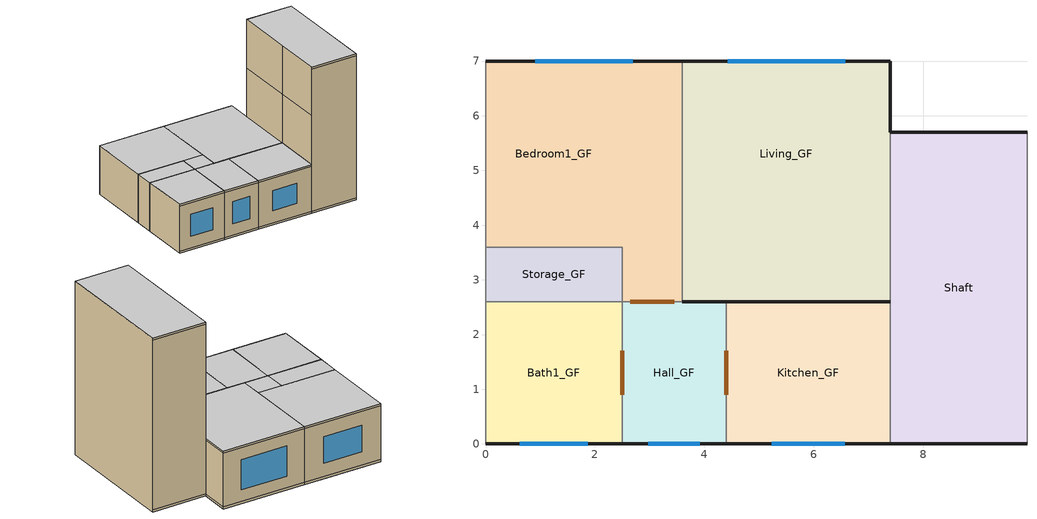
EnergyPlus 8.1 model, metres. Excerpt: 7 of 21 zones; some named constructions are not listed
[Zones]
Shaft
 floor to Cellar (Suspended_Wooden_Floor): 7.4,5.7 9.9,5.7 9.9,0 7.4,0 z0
 wall outside (CAVITY_RandomU): 9.9,5.7 7.4,5.7 / 7.4,0 9.9,0 z0.1:7.7; 9.9,5.7 7.4,5.7 / 7.4,0 9.9,0 z7.7:7.8; 9.9,5.7 7.4,5.7 / 7.4,0 9.9,0 z0:0.1
 wall adiabatic (CAVITY_RandomU): 9.9,0 9.9,5.7 z0:7.8
 wall to Kitchen_GF (Single_Brick_Internal_Wall): 7.4,2.6 7.4,0 z0:2.6
 wall to Living_MF (Single_Brick_Internal_Wall): 7.4,5.7 7.4,2.6 z2.6:5.2
 wall to Kitchen_MF (Single_Brick_Internal_Wall): 7.4,2.6 7.4,0 z2.6:5.2
 wall to Living_GF (Single_Brick_Internal_Wall): 7.4,5.7 7.4,2.6 z0:2.6
 wall to Living_TF (Single_Brick_Internal_Wall): 7.4,5.7 7.4,2.6 z5.2:7.8
 wall to Kitchen_TF (Single_Brick_Internal_Wall): 7.4,2.6 7.4,0 z5.2:7.8
 ceiling to Attic (LoftCeiling_RandomU): 7.4,5.7 7.4,0 9.9,0 9.9,5.7 z7.8
Bath1_GF
 floor to Cellar (Suspended_Wooden_Floor): 0,2.6 2.5,2.6 2.5,0 0,0 z0
 wall outside (CAVITY_RandomU): 0,0 2.5,0 z0.1:2.5; 0,0 2.5,0 z2.5:2.6; 0,0 2.5,0 z0:0.1
 wall to Storage_GF (Single_Brick_Internal_Wall): 2.5,2.6 0,2.6 z0:2.6
 wall to Hall_GF (Single_Brick_Internal_Wall): 2.5,0 2.5,2.6 z0:2.6
 wall adiabatic (CAVITY_RandomU): 0,2.6 0,0 z0:2.6
 window (Window_RandomU): 0.63,0 1.87,0 z0.7:1.9
 door inside (Wooden_Door): 2.5,0.9 2.5,1.7 z0:2
 ceiling to Bath1_MF (Suspended_Wooden_Ceiling): 0,2.6 0,0 2.5,0 2.5,2.6 z2.6
Hall_GF
 floor to Cellar (Suspended_Wooden_Floor): 2.5,2.6 4.4,2.6 4.4,0 2.5,0 z0
 wall outside (CAVITY_RandomU): 2.5,0 4.4,0 / 4.4,2.6 3.6,2.6 z0.1:2.5; 4.4,2.6 3.6,2.6 / 2.5,0 4.4,0 z2.5:2.6; 4.4,2.6 3.6,2.6 / 2.5,0 4.4,0 z0:0.1
 wall to Bedroom1_GF (Single_Brick_Internal_Wall): 3.6,2.6 2.5,2.6 z0:2.6
 wall to Kitchen_GF (Single_Brick_Internal_Wall): 4.4,0 4.4,2.6 z0:2.6
 window (Window_RandomU): 2.98,0 3.92,0 z0.7:1.9
 door inside (Wooden_Door): 3.45,2.6 2.65,2.6 / 4.4,0.9 4.4,1.7 z0:2
 ceiling to Hall_MF (Suspended_Wooden_Ceiling): 2.5,2.6 2.5,0 4.4,0 4.4,2.6 z2.6
Living_GF
 floor to Cellar (Suspended_Wooden_Floor): 3.6,3.6 7.4,3.6 7.4,2.6 3.6,2.6 z0; 3.6,7 7.4,7 7.4,3.6 3.6,3.6 z0
 wall outside (CAVITY_RandomU): 3.6,2.6 7.4,2.6 / 7.4,5.7 7.4,7 3.6,7 z0.1:2.5; 7.4,5.7 7.4,7 3.6,7 / 3.6,2.6 7.4,2.6 z2.5:2.6; 7.4,5.7 7.4,7 3.6,7 / 3.6,2.6 7.4,2.6 z0:0.1
 wall to Bedroom1_GF (Single_Brick_Internal_Wall): 3.6,7 3.6,3.6 3.6,2.6 z0:2.6
 window (Window_RandomU): 6.57,7 4.43,7 z0.62:1.98
 ceiling to Living_MF (Suspended_Wooden_Ceiling): 3.6,7 3.6,2.6 7.4,2.6 7.4,7 z2.6
Bedroom1_GF
 floor to Cellar (Suspended_Wooden_Floor): 2.5,7 3.6,7 3.6,3.6 2.5,3.6 z0; 0,7 2.5,7 2.5,3.6 0,3.6 z0; 2.5,3.6 3.6,3.6 3.6,2.6 2.5,2.6 z0
 wall outside (CAVITY_RandomU): 3.6,7 0,7 z0.1:2.5; 3.6,7 0,7 z2.5:2.6; 3.6,7 0,7 z0:0.1
 wall adiabatic (CAVITY_RandomU): 0,7 0,3.6 z0:2.6
 wall to Storage_GF (Single_Brick_Internal_Wall): 0,3.6 2.5,3.6 2.5,2.6 z0:2.6
 window (Window_RandomU): 2.69,7 0.91,7 z0.7:1.9
 ceiling to Bedroom1_MF (Suspended_Wooden_Ceiling): 0,7 0,3.6 3.6,3.6 3.6,7 z2.6; 2.5,3.6 2.5,2.6 3.6,2.6 3.6,3.6 z2.6
Storage_GF
 floor to Cellar (Suspended_Wooden_Floor): 0,3.6 2.5,3.6 2.5,2.6 0,2.6 z0
 wall adiabatic (CAVITY_RandomU): 0,3.6 0,2.6 z0:2.6
 ceiling to Storage_MF (Suspended_Wooden_Ceiling): 0,3.6 0,2.6 2.5,2.6 2.5,3.6 z2.6
Kitchen_GF
 floor to Cellar (Suspended_Wooden_Floor): 4.4,2.6 7.4,2.6 7.4,0 4.4,0 z0
 wall outside (CAVITY_RandomU): 7.4,2.6 4.4,2.6 / 4.4,0 7.4,0 z0.1:2.5; 7.4,2.6 4.4,2.6 / 4.4,0 7.4,0 z2.5:2.6; 7.4,2.6 4.4,2.6 / 4.4,0 7.4,0 z0:0.1
 window (Window_RandomU): 5.23,0 6.57,0 z0.76:1.84
 ceiling to Kitchen_MF (Suspended_Wooden_Ceiling): 4.4,2.6 4.4,0 7.4,0 7.4,2.6 z2.6
[SurfaceProperties:VaporCoefficients]
Shaft_L1; Shaft_L2; Shaft_L3; Shaft_L1_pu; Shaft_L1_pd; Shaft_L3_pu; Shaft_L3_pd; Bath1_GF_L3; Bath1_GF_L4; Bath1_GF_L3_pu; Bath1_GF_L3_pd; Hall_GF_L3; Hall_GF_L1_qc100; Hall_GF_L1_qc100_pu; Hall_GF_L1_qc100_pd; Hall_GF_L3_pu; Hall_GF_L3_pd; Living_GF_L1; Living_GF_L3; Living_GF_L2_qc010; Living_GF_L1_pu; Living_GF_L1_pd; Living_GF_L2_qc010_pu; Living_GF_L2_qc010_pd; Living_GF_L3_pu; Living_GF_L3_pd; Bedroom1_GF_L1; Bedroom1_GF_L4; Bedroom1_GF_L1_pu; Bedroom1_GF_L1_pd; Storage_GF_L4; Kitchen_GF_L1; Kitchen_GF_L3; Kitchen_GF_L1_pu; Kitchen_GF_L1_pd; Kitchen_GF_L3_pu; Kitchen_GF_L3_pd: Yes, 6.25e-08, Yes, 2e-08
Shaft_L4; Shaft_L4_q2; Shaft_L4_qc001; Shaft_L4_qc010; Shaft_L4_q2_qc001; Shaft_L4_qc001_qc001; Bath1_GF_L1; Bath1_GF_L2; Hall_GF_L1; Hall_GF_L2; Hall_GF_L4; Living_GF_L2; Living_GF_L4; Living_GF_L4_qa001; Bedroom1_GF_L2; Bedroom1_GF_L3_qa001; Bedroom1_GF+_L2; Bedroom1_GF+_L3; Bedroom1_GF+_L4; Storage_GF_L1; Storage_GF_L2; Storage_GF_L3; Kitchen_GF_L2; Kitchen_GF_L4: Yes, 2e-08, Yes, 2e-08
[Schedule:Compact]
Window_temperatureX_Hall_GF_Window_Temperature_; Window_temperatureX_Living_GF_Window_Temperature_; Window_temperatureX_Bedroom1_GF_Window_Temperature_; Window_temperatureX_Kitchen_GF_Window_Temperature_; Window_temperatureX_Bath1_GF_Window_Temperature_: Thermal, Through: 12/31, For: AllDays, Until: 24:00, 22
Window_opening_pensioner_Hall_GF_Window_; Window_opening_pensioner_Living_GF_Window_; Window_opening_pensioner_Kitchen_GF_Window_; Window_opening_pensioner_Bath1_GF_Window_: Control, Through: 04/30, For: AllDays, Until: 24:00, 0, Through: 09/30, For: AllDays, Until: 08:00, 0, Until: 22:00, 1, Until: 24:00, 0, Through: 12/31, For: AllDays, Until: 24:00, 0
Window_opening_pensioner_Bedroom1_GF_Window_: Control, Through: 04/30, For: AllDays, Until: 24:00, 0, Through: 09/30, For: AllDays, Until: 08:00, 1, Until: 22:00, 0, Until: 24:00, 1, Through: 12/31, For: AllDays, Until: 24:00, 0
Doors_AWESOME_Bedroom1_GF_Door_Hall_GF; Doors_AWESOME_Bath1_GF_Door_Hall_GF: Control, Through: 12/31, For: AllDays, Until: 24:00, 0
Doors_AWESOME_Kitchen_GF_Door_Hall_GF: Control, Through: 12/31, For: Weekdays, Until: 07:45, 0, Until: 08:00, 1, Until: 19:00, 0, Until: 19:30, 1, Until: 24:00, 0, For: Weekends, Until: 07:45, 0, Until: 08:00, 1, Until: 12:00, 0, Until: 12:30, 1, Until: 19:00, 0, Until: 19:30, 1, Until: 24:00, 0
[AirflowNetwork:MultiZone:Zone]
Shaft; Bath1_GF; Hall_GF; Living_GF; Bedroom1_GF; Storage_GF; Kitchen_GF: Constant, , 1, 0, 100, 0, 300000
[AirflowNetwork:MultiZone:Surface]
Shaft_L1_pu: Shaft_L1_pu_Crack, Shaft_L1_pu_extN, 1, Constant, , 1, 0, 100, 0, 300000
Shaft_L1_pd: Shaft_L1_pd_Crack, Shaft_L1_pd_extN, 1, Constant, , 1, 0, 100, 0, 300000
Shaft_L3_pu: Shaft_L3_pu_Crack, Shaft_L3_pu_extN, 1, Constant, , 1, 0, 100, 0, 300000
Shaft_L3_pd: Shaft_L3_pd_Crack, Shaft_L3_pd_extN, 1, Constant, , 1, 0, 100, 0, 300000
Bath1_GF_Floor: Bath1_GF_Floor_Crack, , 1, Constant, , 1, 0, 100, 0, 300000
Bath1_GF_L1: Bath1_GF_L1_Crack, , 1, Constant, , 1, 0, 100, 0, 300000
Bath1_GF_L2: Bath1_GF_L2_Crack, , 1, Constant, , 1, 0, 100, 0, 300000
Bath1_GF_door_Hall_GF: Bath1_GF_door_Hall_GF_Opening, , 1, Constant, , 1, 0, 100, 0, 300000, Doors_AWESOME_Bath1_GF_Door_Hall_GF
Bath1_GF_L3_window: Bath1_GF_L3_window_Opening, Bath1_GF_L3_window_extN, 1, Temperature, Window_temperatureX_Bath1_GF_Window_Temperature_, 1, 0, 100, 0, 300000, Window_opening_pensioner_Bath1_GF_Window_
Bath1_GF_Ceiling: Bath1_GF_Ceiling_Crack, , 1, Constant, , 1, 0, 100, 0, 300000
Bath1_GF_L3_pu: Bath1_GF_L3_pu_ExhaustFan, Bath1_GF_L3_pu_extN, 1, Constant, , 1, 0, 100, 0, 300000
Bath1_GF_L3_pd: Bath1_GF_L3_pd_Crack, Bath1_GF_L3_pd_extN, 1, Constant, , 1, 0, 100, 0, 300000
Hall_GF_L2: Hall_GF_L2_Crack, , 1, Constant, , 1, 0, 100, 0, 300000
Hall_GF_L3_window: Hall_GF_L3_window_Opening, Hall_GF_L3_window_extN, 1, Temperature, Window_temperatureX_Hall_GF_Window_Temperature_, 1, 0, 100, 0, 300000, Window_opening_pensioner_Hall_GF_Window_
Hall_GF_Ceiling: Hall_GF_Ceiling_Crack, , 1, Constant, , 1, 0, 100, 0, 300000
Hall_GF_L1_qc100_pu: Hall_GF_L1_qc100_pu_Crack, Hall_GF_L1_qc100_pu_extN, 1, Constant, , 1, 0, 100, 0, 300000
Hall_GF_L1_qc100_pd: Hall_GF_L1_qc100_pd_Crack, Hall_GF_L1_qc100_pd_extN, 1, Constant, , 1, 0, 100, 0, 300000
Hall_GF_L3_pu: Hall_GF_L3_pu_Crack, Hall_GF_L3_pu_extN, 1, Constant, , 1, 0, 100, 0, 300000
Hall_GF_L3_pd: Hall_GF_L3_pd_Crack, Hall_GF_L3_pd_extN, 1, Constant, , 1, 0, 100, 0, 300000
Living_GF_L1_window: Living_GF_L1_window_Opening, Living_GF_L1_window_extN, 1, Temperature, Window_temperatureX_Living_GF_Window_Temperature_, 1, 0, 100, 0, 300000, Window_opening_pensioner_Living_GF_Window_
Living_GF_L2: Living_GF_L2_Crack, , 1, Constant, , 1, 0, 100, 0, 300000
Living_GF_Ceiling: Living_GF_Ceiling_Crack, , 1, Constant, , 1, 0, 100, 0, 300000
Living_GF_L1_pu: Living_GF_L1_pu_Crack, Living_GF_L1_pu_extN, 1, Constant, , 1, 0, 100, 0, 300000
Living_GF_L1_pd: Living_GF_L1_pd_Crack, Living_GF_L1_pd_extN, 1, Constant, , 1, 0, 100, 0, 300000
Living_GF_L2_qc010_pu: Living_GF_L2_qc010_pu_Crack, Living_GF_L2_qc010_pu_extN, 1, Constant, , 1, 0, 100, 0, 300000
Living_GF_L2_qc010_pd: Living_GF_L2_qc010_pd_Crack, Living_GF_L2_qc010_pd_extN, 1, Constant, , 1, 0, 100, 0, 300000
Living_GF_L3_pu: Living_GF_L3_pu_Crack, Living_GF_L3_pu_extN, 1, Constant, , 1, 0, 100, 0, 300000
Living_GF_L3_pd: Living_GF_L3_pd_Crack, Living_GF_L3_pd_extN, 1, Constant, , 1, 0, 100, 0, 300000
Bedroom1_GF_Floor: Bedroom1_GF_Floor_Crack, , 1, Constant, , 1, 0, 100, 0, 300000
Bedroom1_GF_L1_window: Bedroom1_GF_L1_window_Opening, Bedroom1_GF_L1_window_extN, 1, Temperature, Window_temperatureX_Bedroom1_GF_Window_Temperature_, 1, 0, 100, 0, 300000, Window_opening_pensioner_Bedroom1_GF_Window_
Bedroom1_GF_L2: Bedroom1_GF_L2_Crack, , 1, Constant, , 1, 0, 100, 0, 300000
Bedroom1_GF_Ceiling: Bedroom1_GF_Ceiling_Crack, , 1, Constant, , 1, 0, 100, 0, 300000
Bedroom1_GF_L3_qa001: Bedroom1_GF_L3_qa001_Crack, , 1, Constant, , 1, 0, 100, 0, 300000
Bedroom1_GF_Floor_qa010: Bedroom1_GF_Floor_qa010_Crack, , 1, Constant, , 1, 0, 100, 0, 300000
Bedroom1_GF+_Floor: Bedroom1_GF+_Floor_Crack, , 1, Constant, , 1, 0, 100, 0, 300000
Bedroom1_GF+_L2: Bedroom1_GF+_L2_Crack, , 1, Constant, , 1, 0, 100, 0, 300000
Bedroom1_GF+_L3: Bedroom1_GF+_L3_Crack, , 1, Constant, , 1, 0, 100, 0, 300000
Bedroom1_GF_door_Hall_GF: Bedroom1_GF_door_Hall_GF_Opening, , 1, Constant, , 1, 0, 100, 0, 300000, Doors_AWESOME_Bedroom1_GF_Door_Hall_GF
Bedroom1_GF+_L4: Bedroom1_GF+_L4_Crack, , 1, Constant, , 1, 0, 100, 0, 300000
Bedroom1_GF+_Ceiling: Bedroom1_GF+_Ceiling_Crack, , 1, Constant, , 1, 0, 100, 0, 300000
Bedroom1_GF_L1_pu: Bedroom1_GF_L1_pu_Crack, Bedroom1_GF_L1_pu_extN, 1, Constant, , 1, 0, 100, 0, 300000
Bedroom1_GF_L1_pd: Bedroom1_GF_L1_pd_Crack, Bedroom1_GF_L1_pd_extN, 1, Constant, , 1, 0, 100, 0, 300000
Storage_GF_Ceiling: Storage_GF_Ceiling_Crack, , 1, Constant, , 1, 0, 100, 0, 300000
Kitchen_GF_L2: Kitchen_GF_L2_Crack, , 1, Constant, , 1, 0, 100, 0, 300000
Kitchen_GF_L3_window: Kitchen_GF_L3_window_Opening, Kitchen_GF_L3_window_extN, 1, Temperature, Window_temperatureX_Kitchen_GF_Window_Temperature_, 1, 0, 100, 0, 300000, Window_opening_pensioner_Kitchen_GF_Window_
Kitchen_GF_door_Hall_GF: Kitchen_GF_door_Hall_GF_Opening, , 1, Constant, , 1, 0, 100, 0, 300000, Doors_AWESOME_Kitchen_GF_Door_Hall_GF
Kitchen_GF_Ceiling: Kitchen_GF_Ceiling_Crack, , 1, Constant, , 1, 0, 100, 0, 300000
Kitchen_GF_L1_pu: Kitchen_GF_L1_pu_ExhaustFan, Kitchen_GF_L1_pu_extN, 1, Constant, , 1, 0, 100, 0, 300000
Kitchen_GF_L1_pd: Kitchen_GF_L1_pd_Crack, Kitchen_GF_L1_pd_extN, 1, Constant, , 1, 0, 100, 0, 300000
Kitchen_GF_L3_pu: Kitchen_GF_L3_pu_Crack, Kitchen_GF_L3_pu_extN, 1, Constant, , 1, 0, 100, 0, 300000
Kitchen_GF_L3_pd: Kitchen_GF_L3_pd_Crack, Kitchen_GF_L3_pd_extN, 1, Constant, , 1, 0, 100, 0, 300000
